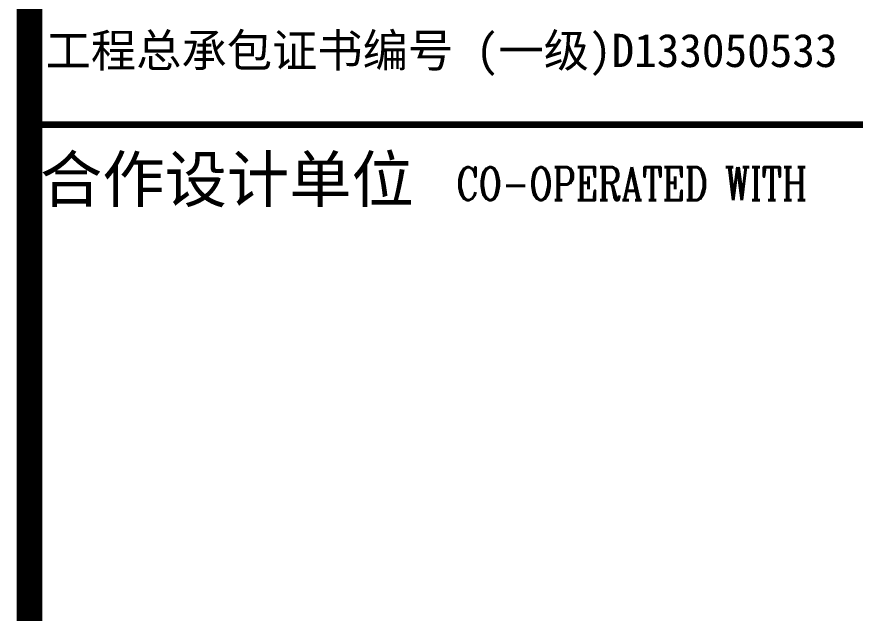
# Model space of a CAD drawing. Extents: x -173215 to 463891, y -864580 to -620646.
# Drawn here: x 122984 to 127574, y -766944 to -763681 of the extents above; entities that cross this region are included whole.
import ezdxf

# ---------------------------------------------------------------- set-up
doc = ezdxf.new("R2010")
doc.units = 0
doc.header["$LTSCALE"] = 500
doc.header["$MEASUREMENT"] = 0
doc.layers.add('WALL', color=6, linetype='CONTINUOUS')
doc.layers.add('图框', color=4, linetype='CONTINUOUS')
doc.styles.add('iIcon2', font='')
doc.styles.add('MIMI-TKWZ', font='romanc.shx', dxfattribs={"width": 0.75, "oblique": 15, "bigfont": 'bigfont.shx'})
doc.styles.get('iIcon2').set_extended_font_data('SimSun')

# ---------------------------------------------------------------- blocks, each defined once
blk = doc.blocks.new('jhyfty')
at = {"layer": '图框', "const_width": 140}
blk.add_lwpolyline([(775850.9, 164110), (769350.9, 164110), (769350.9, 106710), (775850.9, 106710)], close=True, dxfattribs=at)
at = {"layer": '图框', "const_width": 35}
blk.add_lwpolyline([(769350.9, 155210), (775850.9, 155210)], dxfattribs=at)
at = {"layer": '图框', "style": 'iIcon2'}
for s, height, p in [('工程总承包证书编号 (一级)D133050533', 181.8, (769438.6, 155525.4)), ('合作设计单位', 250, (769408.3, 154786.1))]:
    blk.add_text(s, height=height, dxfattribs=at).set_placement(p)
at = {"layer": '图框', "style": 'MIMI-TKWZ', "width": 0.75}
blk.add_text('CO-OPERATED WITH', height=180, dxfattribs=at).set_placement((771687.9, 154797.5))

msp = doc.modelspace()

# ---------------------------------------------------------------- block references
at = {"layer": 'WALL'}
msp.add_blockref('jhyfty', (-646297.1, -919481.2), dxfattribs=at)

doc.saveas('drawing.dxf')
